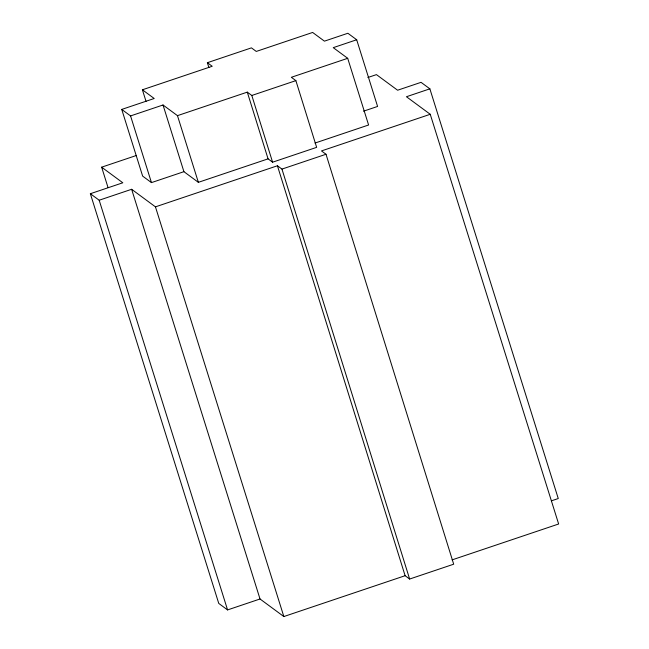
<?xml version="1.0" encoding="UTF-8"?>
<svg xmlns="http://www.w3.org/2000/svg" width="649" height="649" viewBox="0 0 649 649"><rect width="100%" height="100%" fill="white"/><g stroke="black" fill="none" stroke-linecap="round" stroke-linejoin="round"><path stroke-width="0.97" d="M208.881 67.537L207.372 62.702L251.431 47.864L256.274 51.433L312.631 32.45L324.427 41.155L347.872 33.261L356.69 39.759L377.588 106.444L363.521 111.182M146.033 101.382L142.399 89.789L212.215 66.271L207.372 62.702M315 143.056L368.6 124.997L347.702 58.313L291.344 77.296L295.871 80.63L316.647 147.355L272.588 162.193L268.069 158.859L198.367 182.337L183.918 171.677L151.46 182.612L142.642 176.106L121.744 109.421L154.202 98.494L142.399 89.789M121.744 109.421L130.563 115.928L163.021 104.992L177.469 115.652L198.367 182.337M356.69 39.759L333.253 47.653L347.702 58.313M177.469 115.652L247.293 92.134L251.812 95.468L272.588 162.193M251.812 95.468L295.871 80.63M108.002 187.472L101.65 167.182L136.225 155.533M367.861 77.515L376.444 74.619L397.61 90.227L421.047 82.334L429.873 88.84L558.262 498.537L551.699 500.744M452.053 559.892L558.643 523.994L430.246 114.289L321.49 150.925L326.009 154.259L453.692 564.2L409.633 579.038L405.114 575.704L283.84 616.55L260.022 598.986L227.572 609.922L218.754 603.416L90.357 193.718L122.815 182.783L101.65 167.182M90.357 193.718L99.183 200.225L131.633 189.289L155.452 206.853L283.84 616.55M429.873 88.84L406.436 96.733L430.246 114.289M155.452 206.853L277.431 165.763L281.958 169.097L409.633 579.038M281.958 169.097L326.009 154.259M163.021 104.992L183.918 171.677M130.563 115.928L151.46 182.612M131.633 189.289L260.022 598.986M99.183 200.225L227.572 609.922M277.431 165.763L405.114 575.704M247.293 92.134L268.069 158.859"/></g></svg>
